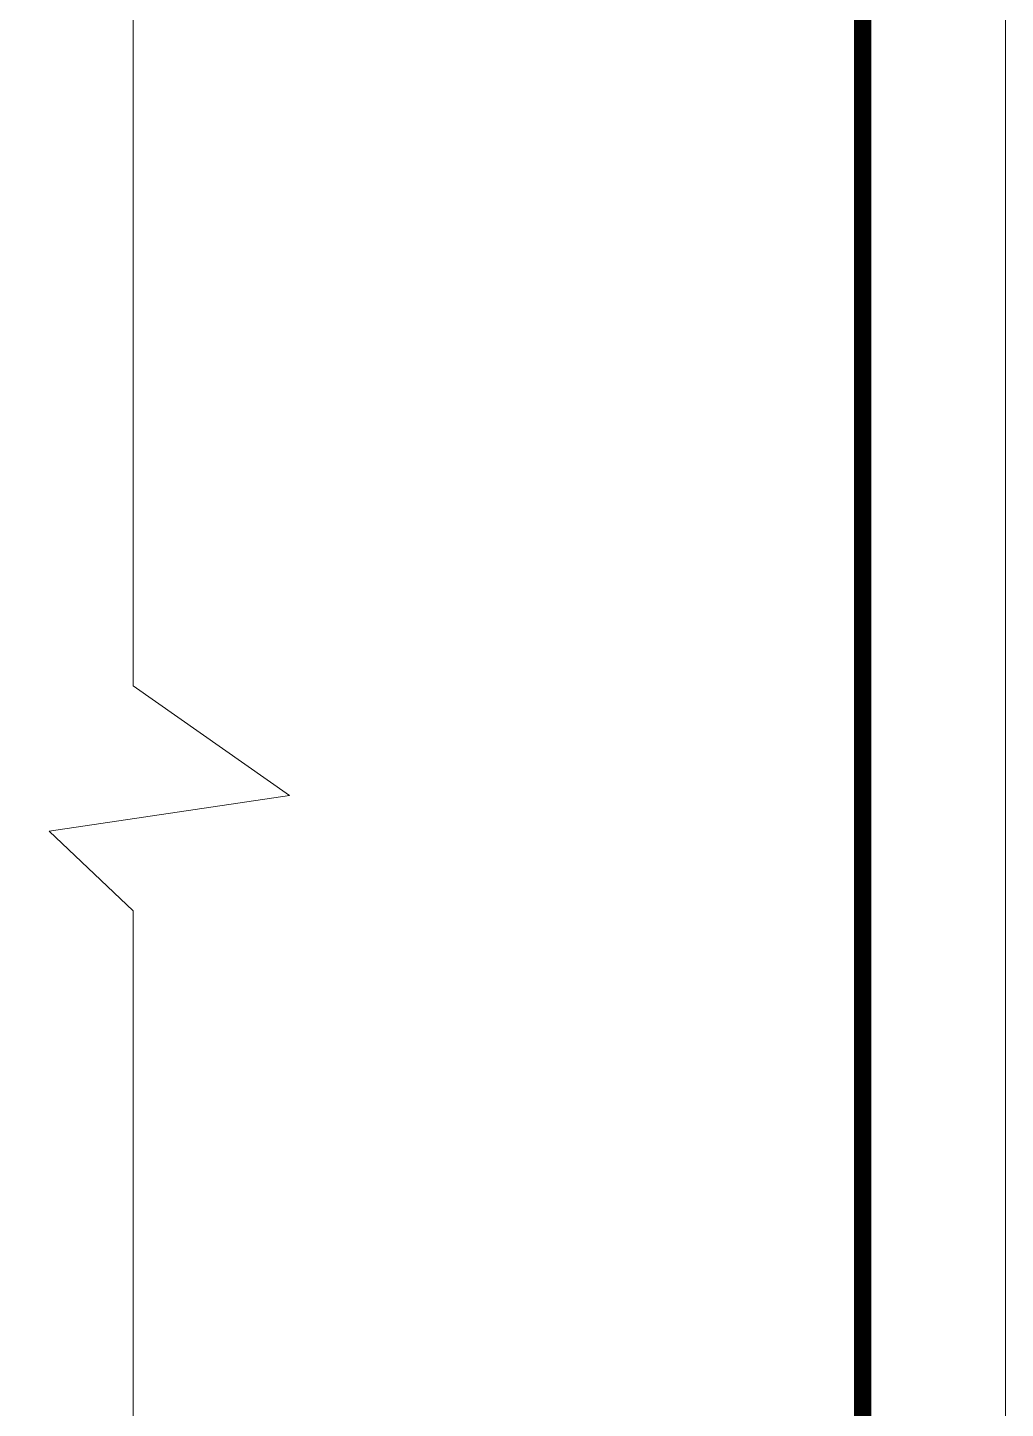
# Model space of a CAD drawing. Header units: millimetres. Extents: x 27137 to 30937, y -4667 to -569.
# Drawn here: x 29055.93 to 29090.18, y -2914.06 to -2865.71 of the extents above; entities that cross this region are included whole.
import ezdxf

# ---------------------------------------------------------------- set-up
doc = ezdxf.new("R2010")
doc.units = ezdxf.units.MM
doc.header["$LTSCALE"] = 0.4

msp = doc.modelspace()

# ---------------------------------------------------------------- linework, layer by layer
at = {"lineweight": 15}
for p, q in [((29059.6276, -2841.3129), (29059.6287, -2888.7673)), ((29059.6287, -2888.7673), (29065.1056, -2892.606)), ((29065.1056, -2892.606), (29056.6928, -2893.8534)), ((29056.6928, -2893.8534), (29059.6288, -2896.646)), ((29059.6288, -2896.646), (29059.6292, -2911.5893)), ((29059.6292, -2911.5893), (29059.6276, -2991.3129))]:
    msp.add_line(p, q, dxfattribs=at)
at = {"color": 7, "lineweight": 15}
msp.add_lwpolyline([(28249.1837, -3365.1633), (29090.1837, -3365.1633), (29090.1837, -2771.1633), (28249.1837, -2771.1633)], close=True, dxfattribs=at)
at = {"lineweight": 15, "const_width": 0.6}
msp.add_lwpolyline([(28269.1837, -3360.1633), (29085.1837, -3360.1633), (29085.1837, -2776.1633), (28269.1837, -2776.1633)], close=True, dxfattribs=at)
msp.add_lwpolyline([(28269.1837, -2776.1633), (29085.1837, -2776.1633), (29085.1837, -3360.1633), (28269.1837, -3360.1633)], dxfattribs=at)

doc.saveas('drawing.dxf')
